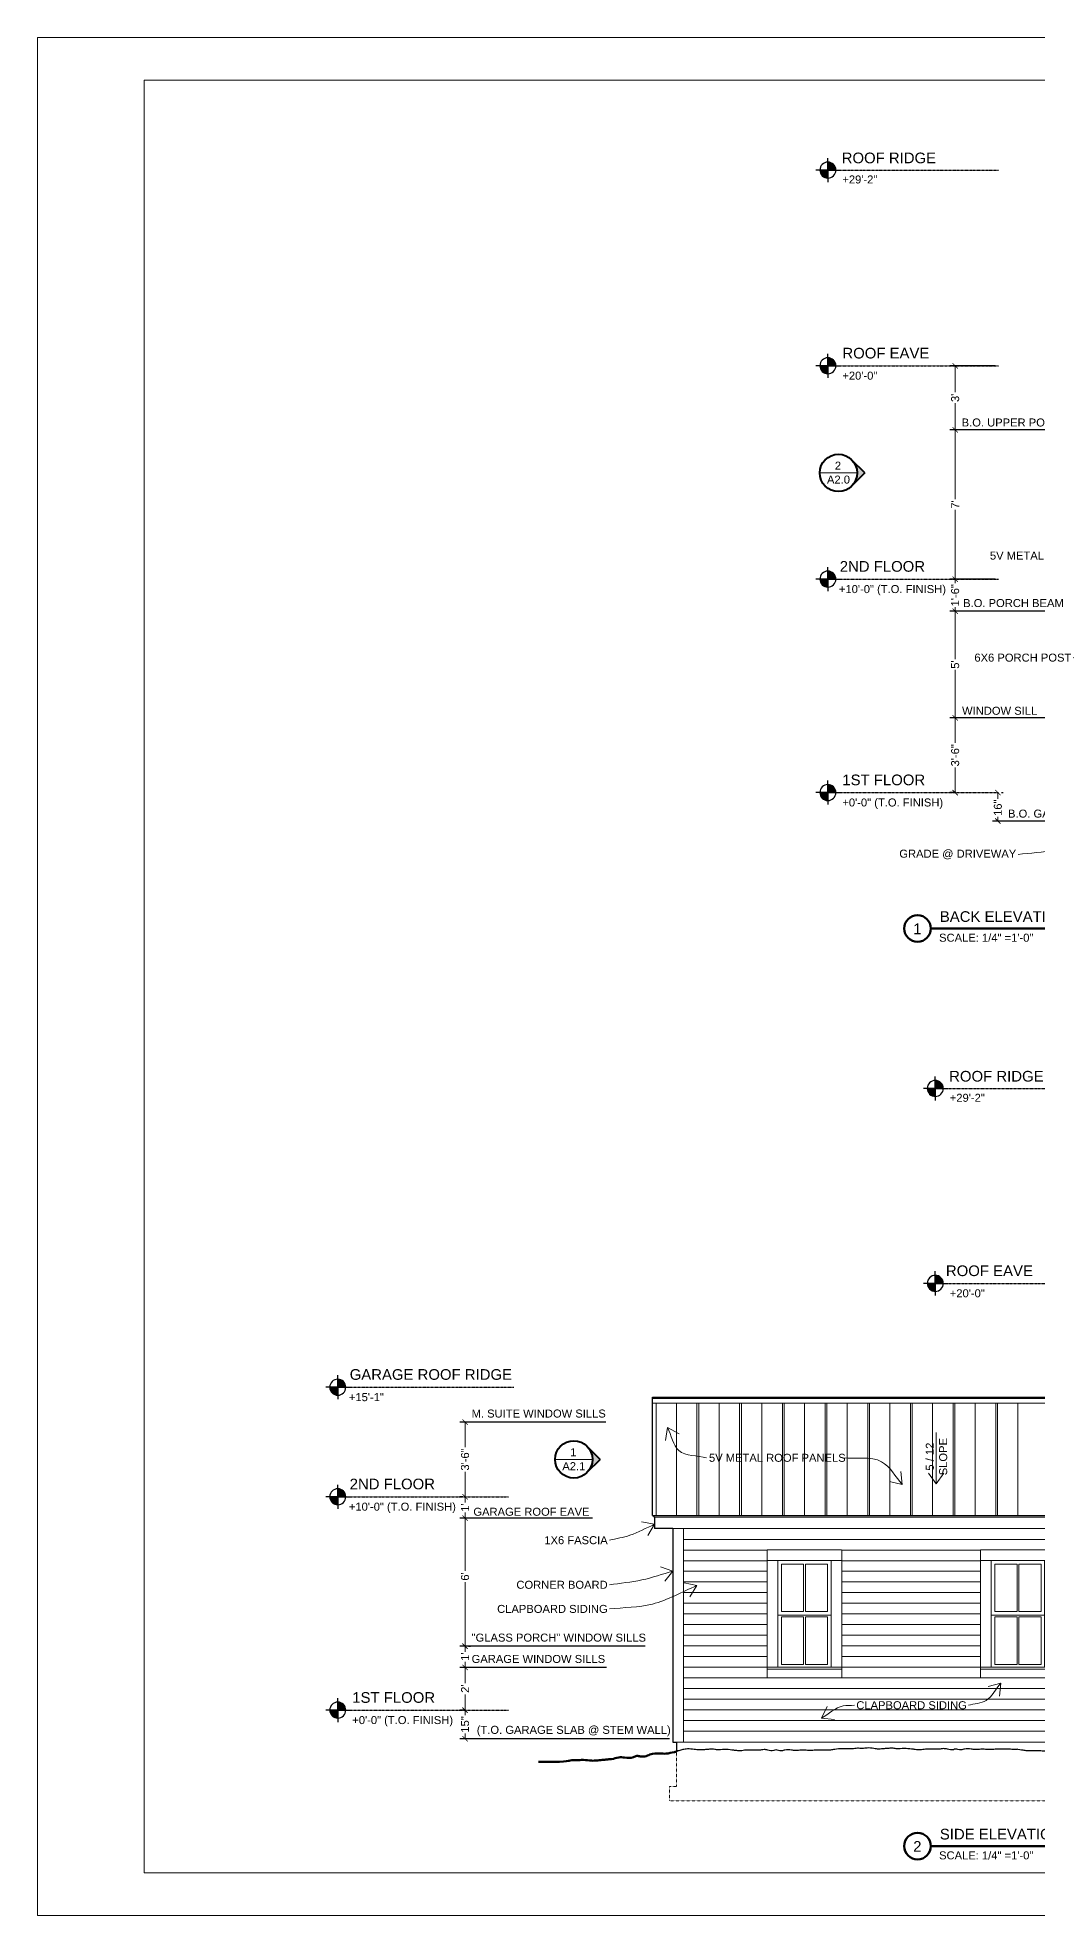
# Model space of a CAD drawing. Header units: inches. Extents: x -4969 to 16721, y 2489 to 24693.
# Drawn here: x 3348 to 3910, y 4791 to 5847 of the extents above; entities that cross this region are included whole.
import ezdxf

# ---------------------------------------------------------------- set-up
doc = ezdxf.new("R2010")
doc.units = ezdxf.units.IN
doc.header["$MEASUREMENT"] = 0
doc.linetypes.add('CENTER', pattern=[2, 1.25, -0.25, 0.25, -0.25])
doc.linetypes.add('DASHED2', pattern=[0.375, 0.25, -0.125])
doc.layers.get('0').update_dxf_attribs({"lineweight": 5})
doc.layers.add('0-NPLT', color=1, linetype='Continuous', plot=False)
for name, color, linetype, lineweight in [('1', 1, 'Continuous', 9), ('2', 6, 'Continuous', 20), ('3', 3, 'Continuous', 30), ('5', 4, 'Continuous', 50), ('A-DIMSx', 7, 'Continuous', 9), ('A-LINK', 7, 'Continuous', 40), ('A-TEXTx', 7, 'Continuous', 20), ('TB-11x17', 7, 'Continuous', 100)]:
    doc.layers.add(name, color=color, linetype=linetype, lineweight=lineweight)
doc.styles.get("Standard").update_dxf_attribs({"font": 'Arial.ttf'})
doc.dimstyles.get("Standard").update_dxf_attribs({"dimtxt": 3, "dimasz": 2, "dimexe": 0.03125, "dimexo": 0.0625, "dimgap": 0.03125, "dimtad": 0, "dimtoh": 1, "dimdec": 4, "dimlfac": 0.99985, "dimzin": 0, "dimdsep": 46, "dimlunit": 4, "dimtxsty": 'Standard', "dimblk": 'ARCHTICK', "dimblk1": 'ARCHTICK', "dimblk2": 'ARCHTICK', "dimcen": 0.09, "dimclrt": 256, "dimadec": 0, "dimazin": 0, "dimtfac": 1, "dimtdec": 4, "dimtofl": 0, "dimtmove": 0, "dimatfit": 3, "dimfxl": 1, "dimtolj": 1, "dimtzin": 0, "dimarcsym": 0})

# ---------------------------------------------------------------- blocks, each defined once
blk = doc.blocks.new('Elevation Callout - 1')
at = {"layer": 'A-LINK', "ltscale": 0.1}
blk.add_hatch(color=152, dxfattribs=at).paths.add_polyline_path([(2031.6, 7377.7), (2039, 7370.2), (2046.4, 7377.7, -0.198912), (2039, 7374.6, -0.198912)])
at = {"layer": 'A-LINK', "color": 152, "ltscale": 0.1}
for q in [(2031.6, 7377.7), (2046.4, 7377.7)]:
    blk.add_line((2039, 7370.2), q, dxfattribs=at)
blk.add_circle((2039, 7385.1), 10.5, dxfattribs=at)
blk = doc.blocks.new('Point')
at = {"lineweight": 0, "ltscale": 0.1}
h = blk.add_hatch(color=256, dxfattribs=at)
h.dxf.hatch_style = 1
h.paths.add_polyline_path([(-3.29, 4.165, 0.414214), (-3.353, 4.103), (-3.29, 4.103)])
h.paths.add_polyline_path([(-3.29, 4.103), (-3.29, 4.04, 0.414214), (-3.228, 4.103)])
at = {"layer": '3', "ltscale": 0.1}
for q in [(-3.29, 4.197), (-3.384, 4.103), (-3.197, 4.103), (-3.29, 4.009)]:
    blk.add_line((-3.29, 4.103), q, dxfattribs=at)
blk.add_circle((-3.29, 4.103), 0.0625, dxfattribs=at)
blk = doc.blocks.new('_ArchTick')
at = {"color": 0, "linetype": 'ByBlock', "lineweight": 0, "const_width": 0.15}
blk.add_lwpolyline([(-0.5, -0.5), (0.5, 0.5)], dxfattribs=at)
blk = doc.blocks.new('*D344')
at = {"layer": 'A-DIMSx', "color": 0, "lineweight": 5, "ltscale": 0.1, "transparency": 16777216}
for p, q in [((3888, 5421.9), (3888, 5418.5)), ((3888, 5405.9), (3888, 5408.3))]:
    blk.add_line(p, q, dxfattribs=at)
at = {"layer": 'A-DIMSx', "color": 0, "lineweight": -2, "ltscale": 0.1, "transparency": 16777216}
for p, q in [((3890, 5421.9), (3891, 5421.9)), ((3962.4, 5405.9), (3885, 5405.9))]:
    blk.add_line(p, q, dxfattribs=at)
at = {"layer": 'Defpoints', "color": 0, "ltscale": 0.1, "transparency": 16777216}
for p in [(3888, 5421.9), (3888, 5405.9), (3964.4, 5405.9)]:
    blk.add_point(p, dxfattribs=at)
at = {"layer": 'A-DIMSx', "color": 0, "lineweight": 5, "ltscale": 0.1, "transparency": 16777216, "xscale": 3, "yscale": 3, "zscale": 3}
for p, rotation in [((3888, 5421.9), 90), ((3888, 5405.9), 270)]:
    blk.add_blockref('_ArchTick', p, dxfattribs=dict(at, rotation=rotation))
at = {"layer": 'A-DIMSx', "ltscale": 0.1, "transparency": 16777216, "insert": (3888, 5413.4), "char_height": 4.5, "attachment_point": 5, "rotation": 90}
blk.add_mtext('\\A1;{16"}', dxfattribs=at)
blk = doc.blocks.new('*D345')
at = {"layer": 'A-DIMSx', "color": 0, "lineweight": -2, "ltscale": 0.1, "transparency": 16777216}
for p, q in [((3867, 5463.9), (3861, 5463.9)), ((3864.3, 5421.9), (3861, 5421.9))]:
    blk.add_line(p, q, dxfattribs=at)
at = {"layer": 'A-DIMSx', "color": 0, "lineweight": 5, "ltscale": 0.1, "transparency": 16777216}
for p, q in [((3864, 5463.9), (3864, 5449.9)), ((3864, 5421.9), (3864, 5436))]:
    blk.add_line(p, q, dxfattribs=at)
at = {"layer": 'Defpoints', "color": 0, "ltscale": 0.1, "transparency": 16777216}
for p in [(3864, 5463.9), (3869, 5463.9), (3866.3, 5421.9)]:
    blk.add_point(p, dxfattribs=at)
at = {"layer": 'A-DIMSx', "color": 0, "lineweight": 5, "ltscale": 0.1, "transparency": 16777216, "xscale": 3, "yscale": 3, "zscale": 3}
for p, rotation in [((3864, 5463.9), 90), ((3864, 5421.9), 270)]:
    blk.add_blockref('_ArchTick', p, dxfattribs=dict(at, rotation=rotation))
at = {"layer": 'A-DIMSx', "ltscale": 0.1, "transparency": 16777216, "insert": (3864, 5442.9), "char_height": 4.5, "attachment_point": 5, "rotation": 90}
blk.add_mtext('\\A1;3\'-6"', dxfattribs=at)
blk = doc.blocks.new('*D346')
at = {"layer": 'A-DIMSx', "color": 0, "lineweight": -2, "ltscale": 0.1, "transparency": 16777216}
for p, q in [((3965.9, 5523.9), (3861, 5523.9)), ((3916, 5463.9), (3861, 5463.9))]:
    blk.add_line(p, q, dxfattribs=at)
at = {"layer": 'A-DIMSx', "color": 0, "lineweight": 5, "ltscale": 0.1, "transparency": 16777216}
for p, q in [((3864, 5523.9), (3864, 5497)), ((3864, 5463.9), (3864, 5490.9))]:
    blk.add_line(p, q, dxfattribs=at)
at = {"layer": 'Defpoints', "color": 0, "ltscale": 0.1, "transparency": 16777216}
for p in [(3864, 5523.9), (3967.9, 5523.9), (3918, 5463.9)]:
    blk.add_point(p, dxfattribs=at)
at = {"layer": 'A-DIMSx', "color": 0, "lineweight": 5, "ltscale": 0.1, "transparency": 16777216, "xscale": 3, "yscale": 3, "zscale": 3}
for p, rotation in [((3864, 5523.9), 90), ((3864, 5463.9), 270)]:
    blk.add_blockref('_ArchTick', p, dxfattribs=dict(at, rotation=rotation))
at = {"layer": 'A-DIMSx', "ltscale": 0.1, "transparency": 16777216, "insert": (3864, 5493.9), "char_height": 4.5, "attachment_point": 5, "rotation": 90}
blk.add_mtext("\\A1;5'", dxfattribs=at)
blk = doc.blocks.new('*D347')
at = {"layer": 'A-DIMSx', "color": 0, "lineweight": -2, "ltscale": 0.1, "transparency": 16777216}
for p, q in [((4052.4, 5625.9), (3861, 5625.9)), ((3862.8, 5541.9), (3861, 5541.9))]:
    blk.add_line(p, q, dxfattribs=at)
at = {"layer": 'A-DIMSx', "color": 0, "lineweight": 5, "ltscale": 0.1, "transparency": 16777216}
for p, q in [((3864, 5625.9), (3864, 5587)), ((3864, 5541.9), (3864, 5580.9))]:
    blk.add_line(p, q, dxfattribs=at)
at = {"layer": 'Defpoints', "color": 0, "ltscale": 0.1, "transparency": 16777216}
for p in [(3864, 5625.9), (4054.4, 5625.9), (3864.8, 5541.9)]:
    blk.add_point(p, dxfattribs=at)
at = {"layer": 'A-DIMSx', "color": 0, "lineweight": 5, "ltscale": 0.1, "transparency": 16777216, "xscale": 3, "yscale": 3, "zscale": 3}
for p, rotation in [((3864, 5625.9), 90), ((3864, 5541.9), 270)]:
    blk.add_blockref('_ArchTick', p, dxfattribs=dict(at, rotation=rotation))
at = {"layer": 'A-DIMSx', "ltscale": 0.1, "transparency": 16777216, "insert": (3864, 5583.9), "char_height": 4.5, "attachment_point": 5, "rotation": 90}
blk.add_mtext("\\A1;7'", dxfattribs=at)
blk = doc.blocks.new('*D348')
at = {"layer": 'A-DIMSx', "color": 0, "lineweight": -2, "ltscale": 0.1, "transparency": 16777216}
for p, q in [((3886.4, 5661.9), (3861, 5661.9)), ((4052.4, 5625.9), (3861, 5625.9))]:
    blk.add_line(p, q, dxfattribs=at)
at = {"layer": 'A-DIMSx', "color": 0, "lineweight": 5, "ltscale": 0.1, "transparency": 16777216}
for p, q in [((3864, 5661.9), (3864, 5647)), ((3864, 5625.9), (3864, 5640.9))]:
    blk.add_line(p, q, dxfattribs=at)
at = {"layer": 'Defpoints', "color": 0, "ltscale": 0.1, "transparency": 16777216}
for p in [(3864, 5661.9), (3888.4, 5661.9), (4054.4, 5625.9)]:
    blk.add_point(p, dxfattribs=at)
at = {"layer": 'A-DIMSx', "color": 0, "lineweight": 5, "ltscale": 0.1, "transparency": 16777216, "xscale": 3, "yscale": 3, "zscale": 3}
for p, rotation in [((3864, 5661.9), 90), ((3864, 5625.9), 270)]:
    blk.add_blockref('_ArchTick', p, dxfattribs=dict(at, rotation=rotation))
at = {"layer": 'A-DIMSx', "ltscale": 0.1, "transparency": 16777216, "insert": (3864, 5643.9), "char_height": 4.5, "attachment_point": 5, "rotation": 90}
blk.add_mtext("\\A1;3'", dxfattribs=at)
blk = doc.blocks.new('*D349')
at = {"layer": 'A-DIMSx', "color": 0, "lineweight": -2, "ltscale": 0.1, "transparency": 16777216}
for p, q in [((3886.4, 5541.9), (3861, 5541.9)), ((3965.9, 5523.9), (3861, 5523.9))]:
    blk.add_line(p, q, dxfattribs=at)
at = {"layer": 'A-DIMSx', "color": 0, "lineweight": 5, "ltscale": 0.1, "transparency": 16777216}
for p, q in [((3864, 5541.9), (3864, 5539.7)), ((3864, 5523.9), (3864, 5526.2))]:
    blk.add_line(p, q, dxfattribs=at)
at = {"layer": 'Defpoints', "color": 0, "ltscale": 0.1, "transparency": 16777216}
for p in [(3864, 5541.9), (3888.4, 5541.9), (3967.9, 5523.9)]:
    blk.add_point(p, dxfattribs=at)
at = {"layer": 'A-DIMSx', "color": 0, "lineweight": 5, "ltscale": 0.1, "transparency": 16777216, "xscale": 3, "yscale": 3, "zscale": 3}
for p, rotation in [((3864, 5541.9), 90), ((3864, 5523.9), 270)]:
    blk.add_blockref('_ArchTick', p, dxfattribs=dict(at, rotation=rotation))
at = {"layer": 'A-DIMSx', "ltscale": 0.1, "transparency": 16777216, "insert": (3864, 5532.9), "char_height": 4.5, "attachment_point": 5, "rotation": 90}
blk.add_mtext('\\A1;1\'-6"', dxfattribs=at)
blk = doc.blocks.new('BORDER 11X17')
at = {"layer": '0-NPLT', "lineweight": 9, "ltscale": 0.1}
blk.add_lwpolyline([(29864.74, -10461.77), (29048.74, -10461.77), (29048.74, -10989.77), (29864.74, -10989.77), (29864.74, -10461.77)], dxfattribs=at)
blk.add_lwpolyline([(29792.74, -10473.77), (29078.74, -10473.77), (29078.74, -10977.77), (29792.74, -10977.77)], close=True, dxfattribs=at)
blk = doc.blocks.new('window elev 3060 distant')
at = {"layer": '1'}
for p, q in [((3727.4, 5121.9), (3727.4, 5055.9)), ((3769.2, 5121.9), (3727.4, 5121.9)), ((3769.4, 5121.9), (3769.4, 5056.4)), ((3735.4, 5087.2), (3735.4, 5113.9)), ((3747.9, 5113.9), (3735.4, 5113.9)), ((3747.9, 5087.2), (3747.9, 5113.9)), ((3761.4, 5113.9), (3748.9, 5113.9)), ((3748.9, 5087.2), (3748.9, 5113.9)), ((3761.4, 5087.2), (3761.4, 5113.9)), ((3735.4, 5087.2), (3747.9, 5087.2)), ((3735.4, 5057.4), (3735.4, 5084.2)), ((3747.9, 5084.2), (3735.4, 5084.2)), ((3747.9, 5057.4), (3747.9, 5084.2)), ((3748.9, 5087.2), (3761.4, 5087.2)), ((3748.9, 5057.4), (3748.9, 5084.2)), ((3761.4, 5084.2), (3748.9, 5084.2)), ((3761.4, 5057.4), (3761.4, 5084.2)), ((3727.4, 5055.9), (3727.4, 5049.9)), ((3727.4, 5054.9), (3769.4, 5054.9)), ((3769.4, 5049.9), (3727.4, 5049.9)), ((3735.4, 5057.4), (3747.9, 5057.4)), ((3748.9, 5057.4), (3761.4, 5057.4)), ((3769.4, 5056.4), (3769.4, 5049.9))]:
    blk.add_line(p, q, dxfattribs=at)
at = {"layer": '1', "lineweight": 5, "ltscale": 0.1}
for p, q in [((3733.4, 5115.9), (3727.4, 5115.9)), ((3763.4, 5115.9), (3769.4, 5115.9)), ((3733.4, 5055.9), (3727.4, 5055.9)), ((3763.4, 5055.9), (3769.4, 5055.9))]:
    blk.add_line(p, q, dxfattribs=at)
at = {"layer": '2'}
for p, q in [((3763.4, 5115.9), (3733.4, 5115.9)), ((3733.4, 5115.9), (3733.4, 5055.9)), ((3763.4, 5115.9), (3763.4, 5055.9)), ((3763.4, 5085.2), (3733.4, 5085.2)), ((3733.4, 5055.9), (3763.4, 5055.9))]:
    blk.add_line(p, q, dxfattribs=at)
blk = doc.blocks.new('*D849')
at = {"layer": 'A-DIMSx', "color": 0, "lineweight": -2, "ltscale": 0.1, "transparency": 16777216}
for p, q in [((3667.9, 4930), (3585.4, 4930)), ((3586.4, 4905.9), (3585.4, 4905.9))]:
    blk.add_line(p, q, dxfattribs=at)
at = {"layer": 'A-DIMSx', "color": 0, "lineweight": 5, "ltscale": 0.1, "transparency": 16777216}
for p, q in [((3588.4, 4930), (3588.4, 4921.1)), ((3588.4, 4905.9), (3588.4, 4914.8))]:
    blk.add_line(p, q, dxfattribs=at)
at = {"layer": 'Defpoints', "color": 0, "ltscale": 0.1, "transparency": 16777216}
for p in [(3588.4, 4930), (3669.9, 4930), (3588.4, 4905.9)]:
    blk.add_point(p, dxfattribs=at)
at = {"layer": 'A-DIMSx', "color": 0, "lineweight": 5, "ltscale": 0.1, "transparency": 16777216, "xscale": 3, "yscale": 3, "zscale": 3}
for p, rotation in [((3588.4, 4930), 90), ((3588.4, 4905.9), 270)]:
    blk.add_blockref('_ArchTick', p, dxfattribs=dict(at, rotation=rotation))
at = {"layer": 'A-DIMSx', "ltscale": 0.1, "transparency": 16777216, "insert": (3588.4, 4918), "char_height": 4.5, "attachment_point": 5, "rotation": 90}
blk.add_mtext("\\A1;2'", dxfattribs=at)
blk = doc.blocks.new('*D850')
at = {"layer": 'A-DIMSx', "color": 0, "lineweight": -2, "ltscale": 0.1, "transparency": 16777216}
for p, q in [((3667.5, 5067.9), (3585.4, 5067.9)), ((3587.2, 5025.9), (3585.4, 5025.9))]:
    blk.add_line(p, q, dxfattribs=at)
at = {"layer": 'A-DIMSx', "color": 0, "lineweight": 5, "ltscale": 0.1, "transparency": 16777216}
for p, q in [((3588.4, 5067.9), (3588.4, 5053.9)), ((3588.4, 5025.9), (3588.4, 5040))]:
    blk.add_line(p, q, dxfattribs=at)
at = {"layer": 'Defpoints', "color": 0, "ltscale": 0.1, "transparency": 16777216}
for p in [(3588.4, 5067.9), (3669.5, 5067.9), (3589.2, 5025.9)]:
    blk.add_point(p, dxfattribs=at)
at = {"layer": 'A-DIMSx', "color": 0, "lineweight": 5, "ltscale": 0.1, "transparency": 16777216, "xscale": 3, "yscale": 3, "zscale": 3}
for p, rotation in [((3588.4, 5067.9), 90), ((3588.4, 5025.9), 270)]:
    blk.add_blockref('_ArchTick', p, dxfattribs=dict(at, rotation=rotation))
at = {"layer": 'A-DIMSx', "ltscale": 0.1, "transparency": 16777216, "insert": (3588.4, 5046.9), "char_height": 4.5, "attachment_point": 5, "rotation": 90}
blk.add_mtext('\\A1;3\'-6"', dxfattribs=at)
blk = doc.blocks.new('*D851')
at = {"layer": 'A-DIMSx', "color": 0, "lineweight": -2, "ltscale": 0.1, "transparency": 16777216}
for p, q in [((3660, 5013.9), (3585.4, 5013.9)), ((3590.4, 4941.9), (3591.4, 4941.9))]:
    blk.add_line(p, q, dxfattribs=at)
at = {"layer": 'A-DIMSx', "color": 0, "lineweight": 5, "ltscale": 0.1, "transparency": 16777216}
for p, q in [((3588.4, 5013.9), (3588.4, 4984.2)), ((3588.4, 4941.9), (3588.4, 4978))]:
    blk.add_line(p, q, dxfattribs=at)
at = {"layer": 'Defpoints', "color": 0, "ltscale": 0.1, "transparency": 16777216}
for p in [(3662, 5013.9), (3588.4, 4941.9), (3588.4, 4941.9)]:
    blk.add_point(p, dxfattribs=at)
at = {"layer": 'A-DIMSx', "color": 0, "lineweight": 5, "ltscale": 0.1, "transparency": 16777216, "xscale": 3, "yscale": 3, "zscale": 3}
for p, rotation in [((3588.4, 5013.9), 90), ((3588.4, 4941.9), 270)]:
    blk.add_blockref('_ArchTick', p, dxfattribs=dict(at, rotation=rotation))
at = {"layer": 'A-DIMSx', "ltscale": 0.1, "transparency": 16777216, "insert": (3588.4, 4981.1), "char_height": 4.5, "attachment_point": 5, "rotation": 90}
blk.add_mtext("\\A1;6'", dxfattribs=at)
blk = doc.blocks.new('*D852')
at = {"layer": 'A-DIMSx', "color": 0, "lineweight": -2, "ltscale": 0.25, "transparency": 16777216}
for p, q in [((3588.7, 4905.9), (3585.4, 4905.9)), ((3703.3, 4889.9), (3585.4, 4889.9))]:
    blk.add_line(p, q, dxfattribs=at)
at = {"layer": 'A-DIMSx', "color": 0, "lineweight": 5, "ltscale": 0.25, "transparency": 16777216}
for p, q in [((3588.4, 4905.9), (3588.4, 4903.1)), ((3588.4, 4889.9), (3588.4, 4892.8))]:
    blk.add_line(p, q, dxfattribs=at)
at = {"layer": 'Defpoints', "color": 0, "ltscale": 0.25, "transparency": 16777216}
for p in [(3590.7, 4905.9), (3588.4, 4889.9), (3705.3, 4889.9)]:
    blk.add_point(p, dxfattribs=at)
at = {"layer": 'A-DIMSx', "color": 0, "lineweight": 5, "ltscale": 0.25, "transparency": 16777216, "xscale": 3, "yscale": 3, "zscale": 3}
for p, rotation in [((3588.4, 4905.9), 90), ((3588.4, 4889.9), 270)]:
    blk.add_blockref('_ArchTick', p, dxfattribs=dict(at, rotation=rotation))
at = {"layer": 'A-DIMSx', "ltscale": 0.25, "transparency": 16777216, "insert": (3588.4, 4897.9), "char_height": 4.5, "attachment_point": 5, "rotation": 90}
blk.add_mtext('\\A1;15"', dxfattribs=at)
blk = doc.blocks.new('*D848')
at = {"layer": 'A-DIMSx', "color": 0, "lineweight": -2, "ltscale": 0.25, "transparency": 16777216}
for p, q in [((3586.4, 5025.9), (3585.4, 5025.9)), ((3660, 5013.9), (3585.4, 5013.9))]:
    blk.add_line(p, q, dxfattribs=at)
at = {"layer": 'A-DIMSx', "color": 0, "lineweight": 5, "ltscale": 0.25, "transparency": 16777216}
for p, q in [((3588.4, 5025.9), (3588.4, 5022.8)), ((3588.4, 5013.9), (3588.4, 5017.1))]:
    blk.add_line(p, q, dxfattribs=at)
at = {"layer": 'Defpoints', "color": 0, "ltscale": 0.25, "transparency": 16777216}
for p in [(3588.4, 5025.9), (3588.4, 5025.9), (3662, 5013.9)]:
    blk.add_point(p, dxfattribs=at)
at = {"layer": 'A-DIMSx', "color": 0, "lineweight": 5, "ltscale": 0.25, "transparency": 16777216, "xscale": 3, "yscale": 3, "zscale": 3}
for p, rotation in [((3588.4, 5025.9), 90), ((3588.4, 5013.9), 270)]:
    blk.add_blockref('_ArchTick', p, dxfattribs=dict(at, rotation=rotation))
at = {"layer": 'A-DIMSx', "ltscale": 0.25, "transparency": 16777216, "insert": (3588.4, 5019.9), "char_height": 4.5, "attachment_point": 5, "rotation": 90}
blk.add_mtext("\\A1;1'", dxfattribs=at)
blk = doc.blocks.new('*D853')
at = {"layer": 'A-DIMSx', "color": 0, "lineweight": -2, "ltscale": 0.1, "transparency": 16777216}
for p, q in [((3689.7, 4941.9), (3585.4, 4941.9)), ((3586.4, 4930), (3585.4, 4930))]:
    blk.add_line(p, q, dxfattribs=at)
at = {"layer": 'A-DIMSx', "color": 0, "lineweight": 5, "ltscale": 0.1, "transparency": 16777216}
for p, q in [((3588.4, 4941.9), (3588.4, 4938.8)), ((3588.4, 4930), (3588.4, 4933.1))]:
    blk.add_line(p, q, dxfattribs=at)
at = {"layer": 'Defpoints', "color": 0, "ltscale": 0.1, "transparency": 16777216}
for p in [(3588.4, 4941.9), (3691.7, 4941.9), (3588.4, 4930)]:
    blk.add_point(p, dxfattribs=at)
at = {"layer": 'A-DIMSx', "color": 0, "lineweight": 5, "ltscale": 0.1, "transparency": 16777216, "xscale": 3, "yscale": 3, "zscale": 3}
for p, rotation in [((3588.4, 4941.9), 90), ((3588.4, 4930), 270)]:
    blk.add_blockref('_ArchTick', p, dxfattribs=dict(at, rotation=rotation))
at = {"layer": 'A-DIMSx', "ltscale": 0.1, "transparency": 16777216, "insert": (3588.4, 4936), "char_height": 4.5, "attachment_point": 5, "rotation": 90}
blk.add_mtext("\\A1;1'", dxfattribs=at)

msp = doc.modelspace()

# ---------------------------------------------------------------- linework, layer by layer
at = {"layer": '1'}
for p, q in [((3693.8028878, 5081.1272727), (3993.3029215, 5081.1272727)), ((3693.8028878, 5078.651098), (3993.3029215, 5078.651098)), ((3695.8028878, 5078.651098), (3695.8028878, 5015.3772727)), ((3707.3028878, 5078.651098), (3707.3028878, 5015.3772727)), ((3718.8028878, 5015.3772727), (3718.8028878, 5078.651098)), ((3719.8028878, 5078.651098), (3719.8028878, 5015.3772727)), ((3731.3028878, 5078.651098), (3731.3028878, 5015.3772727)), ((3742.8028878, 5015.3772727), (3742.8028878, 5078.651098)), ((3743.8028878, 5078.651098), (3743.8028878, 5015.3772727)), ((3755.3028878, 5078.651098), (3755.3028878, 5015.3772727)), ((3766.8028878, 5015.3772727), (3766.8028878, 5078.651098)), ((3767.8028878, 5078.651098), (3767.8028878, 5015.3772727)), ((3779.3028878, 5078.651098), (3779.3028878, 5015.3772727)), ((3790.8028878, 5015.3772727), (3790.8028878, 5078.651098)), ((3791.8028878, 5078.651098), (3791.8028878, 5015.3772727)), ((3803.3028878, 5078.651098), (3803.3028878, 5015.3772727)), ((3814.8028878, 5015.3772727), (3814.8028878, 5078.651098)), ((3815.8028878, 5078.651098), (3815.8028878, 5015.3772727)), ((3827.3028878, 5078.651098), (3827.3028878, 5015.3772727)), ((3838.8028878, 5015.3772727), (3838.8028878, 5078.651098)), ((3839.8028878, 5078.651098), (3839.8028878, 5015.3772727)), ((3851.3028878, 5078.651098), (3851.3028878, 5015.3772727)), ((3862.8028878, 5015.3772727), (3862.8028878, 5078.651098)), ((3863.8028878, 5078.651098), (3863.8028878, 5015.3772727)), ((3875.3028878, 5078.651098), (3875.3028878, 5015.3772727)), ((3886.8028878, 5015.3772727), (3886.8028878, 5078.651098)), ((3887.8028878, 5078.651098), (3887.8028878, 5015.3772727)), ((3899.3028878, 5078.651098), (3899.3028878, 5015.3772727)), ((3694.9307259, 5014.3837459), (3986.3029122, 5014.3837459)), ((3711.3029106, 5008.0969425), (3711.3029106, 4887.9408981)), ((3993.052912, 5001.972157), (3711.3029106, 5001.9560452)), ((3711.3029106, 4995.9416199), (3758.3029435, 4995.9416199)), ((3800.302912, 4995.9312753), (3878.30293, 4995.9312753)), ((3711.3029106, 4989.9312123), (3758.3029343, 4989.9312123)), ((3800.302912, 4989.9208676), (3878.3029346, 4989.9208676)), ((3711.3029106, 4984.0869013), (3758.3029388, 4984.0869013)), ((3711.3029106, 4978.097309), (3758.3029435, 4978.097309)), ((3800.302912, 4984.0765567), (3878.3029392, 4984.0765567)), ((3800.302912, 4978.0869643), (3878.3029438, 4978.0869643)), ((3711.3029106, 4972.0869013), (3758.3029481, 4972.0869013)), ((3711.3029106, 4966.097309), (3758.3029527, 4966.097309)), ((3800.302912, 4972.0765567), (3878.3029484, 4972.0765567)), ((3800.302912, 4966.0869643), (3878.302953, 4966.0869643)), ((3711.3029106, 4960.097309), (3758.3029574, 4960.097309)), ((3711.3029106, 4954.097309), (3758.302962, 4954.097309)), ((3800.302912, 4960.0869643), (3878.3029577, 4960.0869643)), ((3800.302912, 4954.0869643), (3878.3029623, 4954.0869643)), ((3711.3029106, 4948.097309), (3758.3029666, 4948.097309)), ((3758.3029713, 4942.0848618), (3711.3029106, 4942.0870904)), ((3800.302912, 4948.0869643), (3878.3029669, 4948.0869643)), ((3711.3029106, 4936.0869013), (3758.3029716, 4936.0869013)), ((3878.3029716, 4942.0730471), (3800.302912, 4942.0767457)), ((3800.302912, 4936.0765567), (3878.3029716, 4936.0865349)), ((3711.3029106, 4930.0904933), (3758.3029388, 4930.0904933)), ((3711.3029106, 4924.0940853), (3758.3029389, 4924.0940853)), ((3800.302912, 4930.0801487), (3878.3029254, 4930.0801487)), ((3800.302912, 4924.0837407), (3878.3029254, 4924.0837407)), ((3993.052912, 4918.0759885), (3711.3029106, 4918.0921003)), ((3993.052912, 4912.0685219), (3711.3029106, 4912.0818817)), ((3711.3029106, 4906.0816927), (3992.302912, 4906.0816927)), ((3991.8029212, 4900.0708513), (3711.3029106, 4900.0868916)), ((3992.8029203, 4894.1158075), (3711.3029106, 4894.09971)), ((3993.3029203, 4887.940555), (3707.3029106, 4887.9405549))]:
    msp.add_line(p, q, dxfattribs=at)
at = {"layer": '1', "linetype": 'DASHED2', "ltscale": 0.25}
for p, q in [((3707.3029106, 4881.9416121), (3707.302893, 4862.935623)), ((3703.302893, 4862.935623), (3703.302893, 4854.935623)), ((3707.302893, 4862.935623), (3703.302893, 4862.935623)), ((3703.302893, 4854.935623), (3987.3029203, 4854.935623))]:
    msp.add_line(p, q, dxfattribs=at)
at = {"layer": '2', "color": 152, "ltscale": 0.1}
for p, q in [((3787.8760387, 5601.7018038), (3808.8760387, 5601.7018038)), ((3660.057884, 5046.9491848), (3639.0578839, 5046.9491848))]:
    msp.add_line(p, q, dxfattribs=at)
at = {"layer": '2'}
msp.add_line((3992.3029122, 5008.0969425), (3705.3029106, 5008.0969425), dxfattribs=at)
at = {"layer": '3', "linetype": 'CENTER', "ltscale": 0.25}
for p, q in [((3799.1632736, 5771.9691275), (3888.4132736, 5771.9691275)), ((3799.1632736, 5661.9416121), (3888.4132736, 5661.9416121)), ((3796.9132736, 5541.9416121), (3888.4132736, 5541.9416121)), ((3796.9132736, 5421.9416121), (3888.4132736, 5421.9416121)), ((3859.5922182, 5255.5704422), (3948.8422182, 5255.5704422)), ((3859.5922182, 5145.9416121), (3948.8422182, 5145.9416121)), ((3521.3422182, 5087.5269901), (3615.8490846, 5087.5269901)), ((3521.3422182, 5025.9416121), (3612.8422182, 5025.9416121)), ((3521.3422182, 4905.9416121), (3612.8422182, 4905.9416121))]:
    msp.add_line(p, q, dxfattribs=at)
at = {"layer": '3'}
for p, q in [((3693.8028878, 5015.3772727), (3693.8028878, 5081.8772727)), ((3693.8028878, 5081.8772727), (3993.3029215, 5081.8772727)), ((3693.8028878, 5015.3772727), (3986.3029122, 5015.3772727)), ((3693.9307187, 5015.3772727), (3693.9307187, 5015.1337459)), ((3694.9307187, 5014.3837459), (3694.6807187, 5014.3837459)), ((3694.930726, 5014.3837459), (3694.930726, 5008.0969425)), ((3705.3029106, 5008.0969425), (3694.930726, 5008.0969425)), ((3705.3029106, 5008.0969425), (3705.3029106, 4887.9405549))]:
    msp.add_line(p, q, dxfattribs=at)
msp.add_lwpolyline([(3705.3029106, 4887.9405549), (3705.3029106, 4887.9405549), (3707.3029106, 4887.9405549), (3707.3029106, 4882.5662154)], dxfattribs=at)
msp.add_arc((3693.993016, 5014.4460432), 0.6905186, 354.8238450998, 95.176156172, dxfattribs=at)
for points, knots in [([(3798.3029106, 4884.1444084), (3796.8280818, 4883.8927774), (3794.933771, 4883.7313631), (3794.2109799, 4883.4987874), (3792.7289766, 4883.3779039), (3791.3992028, 4883.5105842), (3790.1601142, 4883.3727394), (3788.9753556, 4883.413818), (3787.4415749, 4883.380102), (3785.7137881, 4883.4717809), (3783.5022651, 4883.2046942), (3781.4035809, 4883.1988348), (3779.2435706, 4883.4965193), (3776.9980454, 4883.4997174), (3774.5837085, 4883.0176428), (3771.555018, 4883.6561209), (3768.8099188, 4883.8158872), (3766.4153662, 4882.9230996), (3764.7210362, 4883.1496615), (3763.2930547, 4883.7510797), (3761.3698676, 4882.7686853), (3759.048003, 4883.4237577), (3756.3375945, 4883.9668116), (3754.25311, 4883.3196385), (3752.3440295, 4883.4912512), (3750.6120879, 4883.4797735), (3748.5656627, 4883.4501786), (3746.0069541, 4883.6135336), (3743.3368332, 4882.8385487), (3740.7245651, 4883.2420792), (3737.7624021, 4883.59874), (3734.2139282, 4884.0939281), (3730.9223415, 4883.3942647), (3728.3116575, 4884.0497328), (3726.7679131, 4884.0077691), (3724.8499981, 4883.8672672), (3722.7701041, 4883.7214832), (3720.1031558, 4883.4099137), (3716.9337207, 4883.8763104), (3713.832101, 4884.3289276), (3710.7547575, 4883.7458262), (3709.1697636, 4883.2302275), (3708.0713459, 4883.0472205), (3707.3029106, 4882.5662154)], [0, 0, 0, 0, 2.6529194352, 4.2573215922, 5.4164530631, 7.0911371631, 8.2475457001, 9.1424284325, 10.6434907949, 12.8516979582, 14.3147620561, 17.3168867809, 19.114976073, 20.8469711066, 24.0403607494, 26.363871891, 30.0742089263, 32.1103617678, 33.8516042112, 35.1119372476, 36.5297832171, 39.8619674173, 41.9746089412, 44.7750674343, 46.1707600226, 47.6978272911, 49.9710707726, 52.3164807139, 55.3425280243, 58.1293589993, 60.1299455118, 64.3241227489, 68.8188799914, 69.8888235483, 72.3460349694, 73.3979104104, 75.6651746964, 78.606541836, 81.3999059133, 85.2446410438, 87.9213730028, 90.6853426905, 91.4022650047, 91.4022650047, 91.4022650047, 91.4022650047]), ([(3899.3029106, 4883.9416121), (3898.4183408, 4883.8256723), (3896.998811, 4883.6396158), (3895.2109799, 4884.0219413), (3893.7289766, 4883.9010578), (3892.3992028, 4884.0337381), (3891.1601142, 4883.8958932), (3889.9753556, 4883.9369718), (3888.4415749, 4883.9032558), (3886.7137881, 4883.9949347), (3884.5022651, 4883.7278481), (3882.4035809, 4883.7219886), (3880.2435706, 4884.0196731), (3877.9980454, 4884.0228712), (3875.5837085, 4883.5407966), (3872.555018, 4884.1792748), (3869.8099188, 4884.3390411), (3867.4153662, 4883.4462534), (3865.7210362, 4883.6728154), (3864.2930547, 4884.2742335), (3862.3698676, 4883.2918392), (3860.048003, 4883.9469115), (3857.3375945, 4884.4899654), (3855.25311, 4883.8427923), (3853.3440295, 4884.0144051), (3851.6120879, 4884.0029274), (3849.5656627, 4883.9733325), (3847.0069541, 4884.1366874), (3844.3368332, 4883.3617025), (3841.7245651, 4883.765233), (3838.7624021, 4884.1218938), (3835.2139282, 4884.6170819), (3831.9223415, 4883.9174185), (3829.3116575, 4884.5728867), (3827.7679131, 4884.5309229), (3825.8499981, 4884.390421), (3823.7701041, 4884.244637), (3821.1031557, 4883.9330675), (3817.9337207, 4884.3994642), (3814.832101, 4884.8520814), (3811.7547575, 4884.26898), (3809.4533066, 4884.6058263), (3807.5650749, 4884.3877887), (3805.8968814, 4884.0445336), (3803.403693, 4884.2023287), (3800.8026442, 4884.1367049), (3798.9192338, 4884.142509), (3798.3029106, 4884.1444084)], [0, 0, 0, 0, 2.6529194352, 4.2573215922, 5.4164530631, 7.0911371631, 8.2475457001, 9.1424284325, 10.6434907949, 12.8516979582, 14.3147620561, 17.3168867809, 19.114976073, 20.8469711066, 24.0403607494, 26.363871891, 30.0742089263, 32.1103617678, 33.8516042112, 35.1119372476, 36.5297832171, 39.8619674173, 41.9746089412, 44.7750674343, 46.1707600226, 47.6978272911, 49.9710707726, 52.3164807139, 55.3425280243, 58.1293589993, 60.1299455118, 64.3241227489, 68.8188799914, 69.8888235483, 72.3460349694, 73.3979104104, 75.6651746964, 78.606541836, 81.3999059133, 85.2446410438, 87.9213730028, 90.6853426905, 92.1358705792, 93.6049452934, 95.7757124021, 99.5759981715, 101.4244930562, 101.4244930562, 101.4244930562, 101.4244930562]), ([(3899.3029106, 4883.9416121), (3900.7777394, 4883.6899812), (3902.6720502, 4883.5285668), (3903.3948413, 4883.2959912), (3904.8768446, 4883.1751077), (3906.2066184, 4883.307788), (3907.4457069, 4883.1699431), (3908.6304656, 4883.2110217), (3910.1642462, 4883.1773057), (3911.8920331, 4883.2689846), (3914.1035561, 4883.001898), (3916.2022403, 4882.9960385), (3918.3622506, 4883.293723), (3920.6077758, 4883.2969211), (3923.0221127, 4882.8148465), (3926.0508031, 4883.4533247), (3928.7959024, 4883.613091), (3931.190455, 4882.7203033), (3932.8847849, 4882.9468653), (3934.3127665, 4883.5482834), (3936.2359536, 4882.5658891), (3938.5578182, 4883.2209614), (3941.2682267, 4883.7640153), (3943.3527112, 4883.1168422), (3945.2617917, 4883.288455), (3946.9937333, 4883.2769773), (3949.0401585, 4883.2473824), (3951.5988671, 4883.4107373), (3954.268988, 4882.6357524), (3956.8812561, 4883.0392829), (3959.8434191, 4883.3959437), (3963.391893, 4883.8911318), (3966.6834797, 4883.1914684), (3969.2941637, 4883.8469366), (3970.8379081, 4883.8049728), (3972.7558231, 4883.6644709), (3974.835717, 4883.5186869), (3977.5026654, 4883.2071174), (3980.6721005, 4883.6735141), (3983.7737202, 4884.1261313), (3986.8510636, 4883.5430299), (3988.9075137, 4883.8440172), (3990.0650127, 4883.763342), (3993.3029203, 4883.7388158)], [0, 0, 0, 0, 2.6529194352, 4.2573215922, 5.4164530631, 7.0911371631, 8.2475457001, 9.1424284325, 10.6434907949, 12.8516979582, 14.3147620561, 17.3168867809, 19.114976073, 20.8469711066, 24.0403607494, 26.363871891, 30.0742089263, 32.1103617678, 33.8516042112, 35.1119372476, 36.5297832171, 39.8619674173, 41.9746089412, 44.7750674343, 46.1707600226, 47.6978272911, 49.9710707726, 52.3164807139, 55.3425280243, 58.1293589993, 60.1299455118, 64.3241227489, 68.8188799914, 69.8888235483, 72.3460349694, 73.3979104104, 75.6651746964, 78.606541836, 81.3999059133, 85.2446410438, 87.9213730028, 90.6853426905, 91.4022650047, 91.4022650047, 91.4022650047, 91.4022650047])]:
    msp.add_open_spline(points, degree=3, knots=knots, dxfattribs=at)
at = {"layer": '5', "ltscale": 0.1}
for p, q in [((3850.2925723, 5345.5008975), (4500.6270939, 5345.5008975)), ((3850.2925723, 4829.5008975), (4500.6270939, 4829.5008975))]:
    msp.add_line(p, q, dxfattribs=at)
for centre in [(3842.8239273, 5345.5008975), (3842.8239273, 4829.5008975)]:
    msp.add_circle(centre, 7.5, dxfattribs=at)
at = {"layer": '5'}
msp.add_open_spline([(3707.3029106, 4882.5662154), (3707.1690735, 4882.5508307), (3706.7677261, 4882.5003539), (3704.7869211, 4882.1860135), (3701.8462754, 4881.2527545), (3697.2254561, 4881.7048876), (3693.1064352, 4881.4901072), (3689.6837272, 4879.7639227), (3687.1202719, 4879.8221176), (3684.8920585, 4880.483135), (3682.1868938, 4878.7011374), (3678.6171401, 4879.2946458), (3674.4865922, 4879.6570317), (3671.4856341, 4878.3481981), (3668.6110754, 4878.2890329), (3666.0308246, 4877.986129), (3662.984701, 4877.6043206), (3659.1429769, 4877.4256473), (3655.1043009, 4878.1539369), (3651.1982063, 4877.6346261), (3647.8095882, 4877.985694), (3644.6598381, 4876.7033504), (3629.7608356, 4876.8628009)], degree=3, knots=[20.038756975, 20.038756975, 20.038756975, 20.038756975, 20.3080269479, 20.8469711066, 24.0403607494, 26.363871891, 30.0742089263, 32.1103617678, 33.8516042112, 35.1119372476, 36.5297832171, 39.8619674173, 41.9746089412, 44.7750674343, 46.1707600226, 47.6978272911, 49.9710707726, 52.3164807139, 55.3425280243, 58.1293589993, 60.1299455118, 62.0923770251, 62.0923770251, 62.0923770251, 62.0923770251], dxfattribs=at)

# ---------------------------------------------------------------- block references
at = {"ltscale": 0.1}
for name, p, xscale, yscale, zscale in [('BORDER 11X17', (-54749.4783869, 26770.0450796), 2, 2, 2), ('Point', (3555.5137646, 5476.5614162), -72, 72, 72), ('Point', (3555.5137646, 5366.5339007), -72, 72, 72), ('Point', (3555.5137646, 5246.5339007), -72, 72, 72), ('Point', (3555.5137646, 5126.5339007), -72, 72, 72), ('Point', (3615.9427093, 4960.1627308), -72, 72, 72), ('Point', (3615.9427093, 4850.5339007), -72, 72, 72), ('Point', (3279.9427093, 4792.1192787), -72, 72, 72), ('Point', (3279.9427093, 4730.5339007), -72, 72, 72), ('Point', (3279.9427093, 4610.5339007), -72, 72, 72)]:
    msp.add_blockref(name, p, dxfattribs=dict(at, xscale=xscale, yscale=yscale, zscale=zscale))
at = {"color": 152, "ltscale": 0.1}
for p, rotation in [((11183.4516221, 3562.6917728), 90), ((11034.6334679, 3007.9391537), 90.00000000000003)]:
    msp.add_blockref('Elevation Callout - 1', p, dxfattribs=dict(at, rotation=rotation))
at = {"color": 152, "ltscale": 0.25}
for p in [(30.8779073, -125.8463653), (150.8779073, -125.8463653)]:
    msp.add_blockref('window elev 3060 distant', p, dxfattribs=at)

# ---------------------------------------------------------------- texts
at = {"ltscale": 0.1, "char_height": 6}
for s, insert, width, attachment_point in [('{BACK ELEVATION (NORTH)}', (3855.3746103, 5347.4031323), 116.922436811, 7), ('{1}', (3842.7172833, 5345.3052195), 11.15057809, 5), ('{SIDE ELEVATION (WEST)}', (3855.3746103, 4831.4031323), 116.922436811, 7), ('2', (3842.7172833, 4829.3052195), 11.15057809, 5)]:
    msp.add_mtext(s, dxfattribs=dict(at, insert=insert, width=width, attachment_point=attachment_point))
at = {"layer": 'A-DIMSx', "ltscale": 0.1, "char_height": 4.5, "attachment_point": 1}
for s, insert, width in [('{B.O. UPPER PORCH BEAM}', (3867.6454188, 5632.2902196), 85.077874655), ('{WINDOW SILL}', (3867.869844, 5470.1889723), 68.561329235), ('{B.O. GARAGE DOOR}', (3893.713988, 5412.3481906), 68.561329235), ('M. SUITE WINDOW SILLS', (3592.0743635, 5074.9874115), 99.347457914), ('GARAGE ROOF EAVE', (3593.0659653, 5019.759739), 68.561329235), ('"GLASS PORCH" WINDOW SILLS', (3592.0743635, 4948.9874115), 99.347457914), ('GARAGE WINDOW SILLS', (3592.0743635, 4936.9874115), 99.347457914)]:
    msp.add_mtext(s, dxfattribs=dict(at, insert=insert, width=width))
at = {"layer": 'A-LINK', "color": 152, "ltscale": 0.1, "attachment_point": 5}
for s, insert, char_height, width in [('2', (3798.0658953, 5605.7451548), 4.5, 9.771161836), ('{\\H0.75x;A2.0}', (3798.3717806, 5597.8918396), 6, 9.85131083), ('{1}', (3649.2477411, 5050.9925358), 4.5, 9.771161836), ('{\\H0.75x;A2.1}', (3649.5536264, 5043.1392206), 6, 9.85131083)]:
    msp.add_mtext(s, dxfattribs=dict(at, insert=insert, char_height=char_height, width=width))
at = {"layer": 'A-TEXTx'}
msp.add_text('5V METAL ROOF PANELS', height=4.5, dxfattribs=at).set_placement((3725.5584812, 5045.6084537))
at = {"layer": 'A-TEXTx', "ltscale": 0.5, "attachment_point": 1}
for s, insert, char_height, width in [('{ROOF RIDGE }', (3800.183617, 5781.8092037), 6, 81.256520484), ('{+29\'-2"}', (3800.5383003, 5768.9544242), 4.5, 81.256520484), ('{ROOF EAVE}', (3800.5707558, 5672.0278459), 6, 81.256520484), ('{+20\'-0"}', (3800.5383003, 5658.6130223), 4.5, 81.256520484), ('{2ND FLOOR }', (3799.0896637, 5552.1209374), 6, 97.332351113), ('{+10\'-0" (T.O. FINISH)}', (3798.6369065, 5538.6130223), 4.5, 81.256520484), ('{1ST FLOOR}', (3800.5383003, 5432.0604536), 6, 94.776154357), ('{+0\'-0" (T.O. FINISH)}', (3800.5383003, 5418.6130223), 4.5, 81.256520484), ('{ROOF RIDGE }', (3860.6125616, 5265.4105184), 6, 81.256520484), ('{+29\'-2"}', (3860.9672449, 5252.5557388), 4.5, 81.256520484), ('{ROOF EAVE}', (3858.7927256, 5156.0278459), 6, 81.256520484), ('{+20\'-0"}', (3860.9672449, 5142.6130223), 4.5, 81.256520484), ('GARAGE ROOF RIDGE ', (3523.5186084, 5097.7063154), 6, 97.332351113), ('+15\'-1"', (3523.0658512, 5084.1984003), 4.5, 81.256520484), ('{2ND FLOOR }', (3523.5186084, 5036.1209374), 6, 97.332351113), ('{+10\'-0" (T.O. FINISH)}', (3523.0658512, 5022.6130223), 4.5, 81.256520484), ('{1ST FLOOR}', (3524.9672449, 4916.0604536), 6, 94.776154357), ('{+0\'-0" (T.O. FINISH)}', (3524.9672449, 4902.6130223), 4.5, 81.256520484), ('(T.O. GARAGE SLAB @ STEM WALL)', (3594.9649416, 4897.1189715), 4.5, 119.392958836)]:
    msp.add_mtext(s, dxfattribs=dict(at, insert=insert, char_height=char_height, width=width))
at = {"layer": 'A-TEXTx', "ltscale": 0.25, "char_height": 4.5}
for s, insert, attachment_point in [('{5V METAL ROOFING PANELS}', (3971.5486981, 5555.1507423), 6), ('{6X6 PORCH POST}', (3929.2896231, 5497.7846736), 6), ('{GRADE @ DRIVEWAY}', (3898.3306161, 5387.1118745), 6), ('{1X6 FASCIA}', (3668.5951935, 5001.4866792), 6), ('{CORNER BOARD}', (3668.5951935, 4976.4181627), 6), ('{CLAPBOARD SIDING}', (3668.5951935, 4962.8423642), 6), ('{CLAPBOARD SIDING}', (3808.3906423, 4908.6775306), 4)]:
    msp.add_mtext(s, dxfattribs=dict(at, insert=insert, attachment_point=attachment_point))
at = {"layer": 'A-TEXTx', "insert": (3868.4721535, 5530.7516629), "char_height": 4.5, "width": 68.561329235, "attachment_point": 1}
msp.add_mtext('{B.O. PORCH BEAM}', dxfattribs=at)
at = {"layer": 'A-TEXTx', "ltscale": 0.5, "insert": (3853.5162476, 5048.504577), "char_height": 4.5, "attachment_point": 5, "rotation": 90}
msp.add_mtext('{5 / 12 \\PSLOPE}', dxfattribs=at)
at = {"layer": 'TB-11x17', "ltscale": 0.5, "char_height": 4.5, "width": 73.076179956, "attachment_point": 1}
for insert in [(3854.953836, 5342.5657064), (3854.9423205, 4826.5227301)]:
    msp.add_mtext('\\A1;SCALE: 1/4" =1\'-0"', dxfattribs=dict(at, insert=insert))

# ---------------------------------------------------------------- dimensions: what is measured, and where the dimension line sits
at = {"layer": 'A-DIMSx', "ltscale": 0.1}
for base, p1, p2, picture, middle in [((3864.0051322, 5661.9416121), (4054.3760611, 5625.9416121), (3888.4132736, 5661.9416121), '*D348', (3864.0051322, 5643.9416121)), ((3864.0051322, 5625.9416121), (3864.7946028, 5541.9416121), (4054.3760611, 5625.9416121), '*D347', (3864.0051322, 5583.9416121)), ((3864.0051322, 5541.9416121), (3967.8760609, 5523.9416106), (3888.4132736, 5541.9416121), '*D349', (3864.0051322, 5532.9416113)), ((3864.0051322, 5523.9416106), (3918.0051322, 5463.9429775), (3967.8760609, 5523.9416106), '*D346', (3864.0051322, 5493.9422941)), ((3864.0051322, 5463.9429775), (3866.2729735, 5421.9416121), (3869.0472037, 5463.9429775), '*D345', (3864.0051322, 5442.9422948)), ((3588.4340769, 5067.9440182), (3589.2235475, 5025.9416121), (3669.4610036, 5067.9440182), '*D850', (3588.4340769, 5046.9428151)), ((3588.4340769, 4941.9432655), (3588.4340769, 4929.9719002), (3691.6545312, 4941.9432655), '*D853', (3588.4340769, 4935.9575828)), ((3588.4340769, 4929.9719002), (3588.4340769, 4905.9416121), (3669.8660676, 4929.9719002), '*D849', (3588.4340769, 4917.9567561))]:
    dim = msp.add_linear_dim(base=base, p1=p1, p2=p2, angle=90, dimstyle='Standard', override={"dimtxt": 4.5, "dimasz": 3, "dimexe": 3, "dimexo": 2, "dimgap": 1, "dimlfac": -47.9928, "dimlwd": 5}, dxfattribs=at)
    dim.commit()
    dim.dimension.update_dxf_attribs({"geometry": picture, "text_midpoint": middle})
dim = msp.add_linear_dim(base=(3888.0051322, 5405.910623), p1=(3888.0051322, 5421.9416121), p2=(3964.3760604, 5405.910623), angle=90, text='{16"}', dimstyle='Standard', override={"dimtxt": 4.5, "dimasz": 3, "dimexe": 3, "dimexo": 2, "dimgap": 1, "dimlfac": -47.9928, "dimlwd": 5}, dxfattribs=at)
dim.commit()
dim.dimension.update_dxf_attribs({"geometry": '*D344', "text_midpoint": (3888.0051322, 5413.402442), "dimtype": 160})
at = {"layer": 'A-DIMSx', "ltscale": 0.25}
dim = msp.add_linear_dim(base=(3588.4340769, 5025.9416121), p1=(3661.9835245, 5013.9392122), p2=(3588.4340769, 5025.9416121), angle=90, dimstyle='Standard', override={"dimtxt": 4.5, "dimasz": 3, "dimexe": 3, "dimexo": 2, "dimgap": 1, "dimlfac": -47.9928, "dimtmove": 1, "dimlwd": 5}, dxfattribs=at)
dim.commit()
dim.dimension.update_dxf_attribs({"geometry": '*D848', "text_midpoint": (3588.4340769, 5019.9404122)})
at = {"layer": 'A-DIMSx', "ltscale": 0.1}
dim = msp.add_linear_dim(base=(3588.4340769, 4941.9432655), p1=(3661.9835245, 5013.9392122), p2=(3588.4340769, 4941.9432655), angle=90, dimstyle='Standard', override={"dimtxt": 4.5, "dimasz": 3, "dimexe": 3, "dimexo": 2, "dimgap": 1, "dimlfac": -47.9928, "dimlwd": 5}, dxfattribs=at)
dim.commit()
dim.dimension.update_dxf_attribs({"geometry": '*D851', "text_midpoint": (3588.4340769, 4981.0952683), "dimtype": 160})
at = {"layer": 'A-DIMSx', "ltscale": 0.25}
dim = msp.add_linear_dim(base=(3588.4340769, 4889.9405549), p1=(3590.7019182, 4905.9416121), p2=(3705.3029106, 4889.9405549), angle=90, text='15"', dimstyle='Standard', override={"dimtxt": 4.5, "dimasz": 3, "dimexe": 3, "dimexo": 2, "dimgap": 1, "dimlfac": -47.9928, "dimtmove": 1, "dimlwd": 5}, dxfattribs=at)
dim.commit()
dim.dimension.update_dxf_attribs({"geometry": '*D852', "text_midpoint": (3588.4340769, 4897.9410835)})

# ---------------------------------------------------------------- leaders
at = {"layer": 'A-TEXTx', "path_type": 1, "annotation_type": 0, "has_hookline": 1}
for points, hookline_direction, text_width in [([(3997.5038532, 5541.0500637), (3983.9679662, 5552.4621538), (3972.5486981, 5555.1507423)], 1, 87.4430423), ([(3968.6260601, 5502.1346886), (3943.812358, 5498.1390971), (3930.2896231, 5497.7846736)], 1, 54.1350614), ([(3943.2552821, 5398.7865552), (3920.0917699, 5389.8116317), (3899.3306161, 5387.1118745)], 1, 65.3789222), ([(3705.2729965, 4984.1829769), (3687.7738482, 4979.1621253), (3669.5951935, 4976.4181627)], 1, 50.6971351), ([(3718.7272822, 4975.9719624), (3693.7149007, 4965.5863268), (3669.5951935, 4962.8423642)], 1, 61.4744202), ([(3889.5932298, 4921.1029056), (3881.367596, 4911.3732712), (3871.4253879, 4908.6775306)], 1, 61.4744202), ([(3788.7530431, 4901.4637369), (3800.9988791, 4908.2848599), (3807.3906423, 4908.6775306)], 0, 61.4744202)]:
    msp.add_leader(points, dimstyle='Standard', override={"dimasz": 6, "dimgap": 1, "dimldrblk": 'Open90', "dimlwd": -1}, dxfattribs=dict(at, hookline_direction=hookline_direction, text_width=text_width))
at = {"layer": 'A-TEXTx', "path_type": 1}
for points in [[(3702.2531308, 5064.9110435), (3708.668789, 5051.9035995), (3724.2388917, 5047.8599885)], [(3834.2768231, 5032.8601889), (3822.6183615, 5045.6677329), (3801.0747191, 5047.8599885)], [(3694.9008107, 5010.4528104), (3681.0639228, 5004.2673764), (3669.5951935, 5001.4866792)]]:
    msp.add_leader(points, dimstyle='Standard', override={"dimasz": 6, "dimgap": 1, "dimldrblk": 'Open90', "dimlwd": -1}, dxfattribs=at)
at = {"layer": 'A-TEXTx'}
msp.add_leader([(3853.3256849, 5033.1872999), (3853.3256849, 5051.4213297), (3853.3256849, 5062.0580622)], dimstyle='Standard', override={"dimasz": 6, "dimgap": 1, "dimldrblk": 'Open90', "dimlwd": -1}, dxfattribs=at)

doc.saveas('drawing.dxf')
